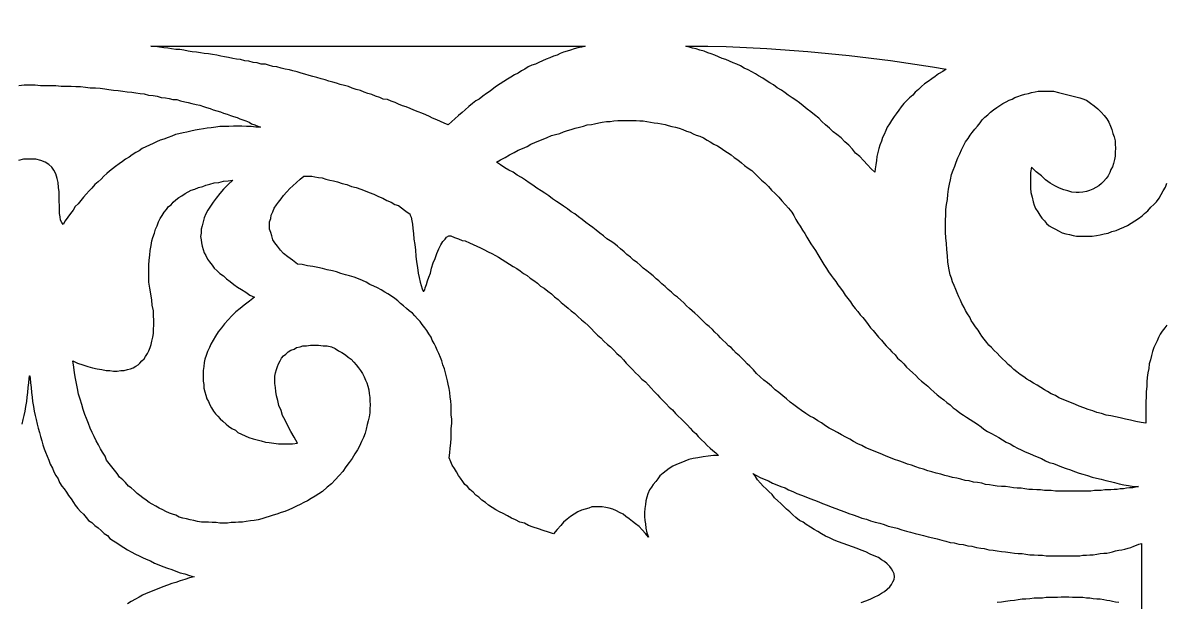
# Model space of a CAD drawing. Extents: x -372 to 372, y -358 to 358.
# Drawn here: x 161.3 to 236.9, y 260.7 to 299 of the extents above; entities that cross this region are included whole.
import ezdxf

# ---------------------------------------------------------------- set-up
doc = ezdxf.new("R2010")
doc.units = 0
doc.layers.add('LAYER_1', color=18, linetype='CONTINUOUS')

msp = doc.modelspace()

# ---------------------------------------------------------------- linework, layer by layer
at = {"layer": 'LAYER_1'}
msp.add_lwpolyline([(201.644, 357.491), (-372.5, 357.493), (-372.5, -357.507), (372.5, -357.507), (372.47, 192.482, 0.412235)], format="xyb", close=True, dxfattribs=at)
for points in [[(198.228, 297.394), (197.987, 297.357), (197.747, 297.282), (197.507, 297.208), (197.267, 297.133), (197.026, 297.059), (196.82, 296.984), (196.614, 296.872), (196.374, 296.798), (196.134, 296.686), (195.894, 296.612), (195.653, 296.5), (195.413, 296.388), (195.173, 296.276), (194.932, 296.202), (194.692, 296.09), (194.486, 295.941), (194.246, 295.829), (194.04, 295.68), (193.8, 295.568), (193.559, 295.419), (193.319, 295.27), (193.079, 295.121), (192.838, 294.972), (192.598, 294.823), (192.427, 294.674), (192.186, 294.488), (191.946, 294.339), (191.706, 294.152), (191.465, 293.966), (191.225, 293.854), (191.019, 293.668), (190.779, 293.482), (190.539, 293.258), (190.333, 293.072), (190.092, 292.885), (189.852, 292.662), (189.646, 292.475), (189.406, 292.252), (189.131, 292.364), (188.891, 292.475), (188.651, 292.587), (188.376, 292.699), (188.17, 292.811), (187.93, 292.923), (187.655, 293.034), (187.415, 293.109), (187.14, 293.221), (186.9, 293.332), (186.625, 293.444), (186.385, 293.519), (186.11, 293.631), (185.904, 293.742), (185.63, 293.817), (185.389, 293.929), (185.115, 293.966), (184.875, 294.078), (184.6, 294.152), (184.36, 294.264), (184.085, 294.339), (183.845, 294.413), (183.604, 294.525), (183.33, 294.599), (183.055, 294.674), (182.815, 294.786), (182.54, 294.86), (182.266, 294.935), (182.025, 295.009), (181.785, 295.084), (181.51, 295.158), (181.27, 295.233), (180.996, 295.307), (180.721, 295.382), (180.446, 295.456), (180.206, 295.531), (179.931, 295.606), (179.691, 295.68), (179.417, 295.755), (179.142, 295.829), (178.902, 295.904), (178.627, 295.941), (178.352, 296.015), (178.078, 296.09), (177.803, 296.127), (177.529, 296.202), (177.323, 296.276), (177.048, 296.276), (176.773, 296.351), (176.499, 296.388), (176.224, 296.463), (175.95, 296.5), (175.675, 296.574), (175.4, 296.612), (175.16, 296.649), (174.885, 296.723), (174.611, 296.761), (174.37, 296.798), (174.096, 296.872), (173.821, 296.91), (173.547, 296.947), (173.272, 296.984), (173.032, 297.022), (172.757, 297.059), (172.482, 297.096), (172.208, 297.133), (171.933, 297.208), (171.659, 297.245), (171.384, 297.245), (171.109, 297.282), (170.869, 297.32), (170.594, 297.357), (170.32, 297.394), (170.045, 297.431), (169.741, 297.468), (198.468, 297.468)], [(207.791, 297.441), (210.483, 297.313), (213.195, 297.116), (215.925, 296.849), (218.671, 296.51), (221.431, 296.097), (222.35, 295.935), (222.119, 295.792), (221.845, 295.643), (221.605, 295.456), (221.399, 295.307), (221.158, 295.121), (220.918, 294.972), (220.712, 294.786), (220.506, 294.599), (220.3, 294.413), (220.128, 294.227), (219.922, 294.04), (219.717, 293.854), (219.545, 293.668), (219.373, 293.444), (219.202, 293.221), (219.03, 292.997), (218.893, 292.811), (218.721, 292.55), (218.584, 292.326), (218.446, 292.103), (218.343, 291.879), (218.24, 291.618), (218.137, 291.432), (218.069, 291.171), (217.966, 290.91), (217.897, 290.687), (217.829, 290.426), (217.76, 290.165), (217.726, 289.904), (217.691, 289.606), (217.657, 289.345), (217.623, 289.122), (217.382, 289.345), (217.142, 289.606), (216.867, 289.904), (216.627, 290.165), (216.352, 290.389), (216.147, 290.65), (215.906, 290.91), (215.632, 291.134), (215.391, 291.395), (215.117, 291.618), (214.876, 291.805), (214.636, 292.028), (214.362, 292.252), (214.121, 292.475), (213.915, 292.699), (213.641, 292.923), (213.4, 293.109), (213.16, 293.295), (212.885, 293.519), (212.645, 293.705), (212.405, 293.891), (212.165, 294.04), (211.89, 294.227), (211.684, 294.376), (211.444, 294.562), (211.169, 294.711), (210.929, 294.898), (210.689, 295.047), (210.448, 295.196), (210.208, 295.345), (209.933, 295.494), (209.727, 295.643), (209.487, 295.755), (209.247, 295.904), (208.972, 296.015), (208.732, 296.164), (208.492, 296.276), (208.251, 296.351), (208.011, 296.463), (207.771, 296.574), (207.53, 296.649), (207.29, 296.761), (207.05, 296.872), (206.81, 296.947), (206.569, 297.022), (206.329, 297.133), (206.054, 297.208), (205.814, 297.282), (205.574, 297.32), (205.368, 297.394), (205.128, 297.468), (206.583, 297.468)], [(202.072, 292.513), (202.313, 292.513), (202.553, 292.475), (202.793, 292.438), (203.034, 292.401), (203.274, 292.364), (203.514, 292.326), (203.754, 292.289), (203.96, 292.215), (204.201, 292.14), (204.441, 292.103), (204.681, 292.028), (204.922, 291.954), (205.162, 291.842), (205.402, 291.767), (205.608, 291.656), (205.814, 291.581), (206.054, 291.507), (206.295, 291.395), (206.535, 291.246), (206.741, 291.134), (206.981, 290.985), (207.221, 290.873), (207.462, 290.724), (207.633, 290.575), (207.874, 290.426), (208.114, 290.277), (208.32, 290.091), (208.56, 289.942), (208.801, 289.755), (209.006, 289.569), (209.247, 289.383), (209.487, 289.234), (209.693, 289.047), (209.899, 288.824), (210.139, 288.6), (210.345, 288.414), (210.586, 288.19), (210.791, 287.929), (211.032, 287.706), (211.272, 287.482), (211.478, 287.221), (211.718, 286.961), (211.924, 286.737), (212.13, 286.476), (212.268, 286.253), (212.405, 285.992), (212.542, 285.768), (212.679, 285.545), (212.851, 285.284), (212.988, 285.06), (213.126, 284.837), (213.263, 284.613), (213.4, 284.389), (213.538, 284.166), (213.709, 283.942), (213.847, 283.681), (213.984, 283.458), (214.121, 283.234), (214.259, 283.011), (214.43, 282.75), (214.567, 282.526), (214.739, 282.303), (214.876, 282.116), (215.048, 281.893), (215.185, 281.669), (215.357, 281.446), (215.529, 281.222), (215.666, 280.998), (215.838, 280.775), (216.009, 280.551), (216.147, 280.328), (216.318, 280.104), (216.49, 279.918), (216.661, 279.694), (216.833, 279.508), (217.005, 279.284), (217.176, 279.061), (217.348, 278.837), (217.52, 278.651), (217.691, 278.427), (217.863, 278.204), (218.069, 278.017), (218.24, 277.794), (218.378, 277.645), (218.584, 277.421), (218.755, 277.235), (218.961, 277.049), (219.133, 276.825), (219.339, 276.639), (219.545, 276.452), (219.717, 276.229), (219.922, 276.042), (220.128, 275.856), (220.334, 275.67), (220.506, 275.483), (220.712, 275.297), (220.918, 275.148), (221.124, 274.962), (221.33, 274.775), (221.536, 274.589), (221.742, 274.403), (221.948, 274.254), (222.188, 274.067), (222.394, 273.881), (222.6, 273.732), (222.806, 273.546), (223.012, 273.397), (223.252, 273.21), (223.493, 273.061), (223.698, 272.912), (223.939, 272.763), (224.179, 272.614), (224.419, 272.465), (224.66, 272.279), (224.831, 272.13), (225.072, 271.981), (225.346, 271.832), (225.586, 271.72), (225.827, 271.571), (226.067, 271.422), (226.307, 271.273), (226.582, 271.161), (226.822, 271.012), (227.063, 270.863), (227.303, 270.751), (227.577, 270.639), (227.852, 270.528), (228.092, 270.416), (228.367, 270.304), (228.642, 270.192), (228.916, 270.043), (229.156, 269.931), (229.431, 269.857), (229.706, 269.745), (229.98, 269.633), (230.289, 269.521), (230.564, 269.447), (230.838, 269.335), (231.147, 269.223), (231.388, 269.149), (231.697, 269.074), (232.006, 268.962), (232.28, 268.888), (232.589, 268.813), (232.898, 268.739), (233.207, 268.664), (233.482, 268.59), (233.791, 268.515), (234.1, 268.441), (234.409, 268.404), (234.752, 268.329), (235.061, 268.329), (234.855, 268.292), (234.683, 268.254), (234.477, 268.254), (234.271, 268.217), (234.065, 268.18), (233.859, 268.18), (233.653, 268.143), (233.447, 268.143), (233.241, 268.105), (232.829, 268.105), (232.589, 268.068), (232.143, 268.068), (231.903, 268.031), (229.568, 268.031), (229.294, 268.068), (228.848, 268.068), (228.573, 268.105), (228.333, 268.105), (228.058, 268.143), (227.818, 268.143), (227.543, 268.18), (227.303, 268.217), (227.028, 268.217), (226.788, 268.254), (226.548, 268.292), (226.273, 268.329), (225.998, 268.329), (225.724, 268.366), (225.449, 268.404), (225.209, 268.441), (224.934, 268.478), (224.694, 268.553), (224.419, 268.59), (224.145, 268.627), (223.87, 268.702), (223.595, 268.739), (223.321, 268.813), (223.046, 268.888), (222.772, 268.925), (222.531, 269), (222.257, 269.074), (221.982, 269.149), (221.673, 269.223), (221.399, 269.298), (221.124, 269.372), (220.849, 269.484), (220.575, 269.559), (220.334, 269.633), (220.06, 269.745), (219.785, 269.82), (219.511, 269.931), (219.202, 270.043), (218.927, 270.118), (218.652, 270.229), (218.378, 270.341), (218.137, 270.453), (217.863, 270.565), (217.588, 270.677), (217.314, 270.788), (217.039, 270.9), (216.764, 271.049), (216.49, 271.161), (216.215, 271.31), (215.975, 271.459), (215.7, 271.608), (215.426, 271.757), (215.151, 271.906), (214.876, 272.055), (214.602, 272.204), (214.362, 272.353), (214.087, 272.54), (213.847, 272.689), (213.572, 272.875), (213.332, 272.987), (213.057, 273.173), (212.782, 273.359), (212.542, 273.546), (212.268, 273.732), (212.027, 273.918), (211.787, 274.142), (211.547, 274.328), (211.272, 274.552), (211.032, 274.738), (210.791, 274.962), (210.517, 275.185), (210.277, 275.372), (210.036, 275.595), (209.796, 275.819), (209.59, 276.042), (209.35, 276.303), (209.178, 276.452), (209.006, 276.639), (208.835, 276.825), (208.663, 276.974), (208.457, 277.16), (208.286, 277.347), (208.114, 277.533), (207.942, 277.645), (207.771, 277.831), (207.565, 278.017), (207.427, 278.166), (207.256, 278.353), (207.05, 278.539), (206.878, 278.725), (206.672, 278.912), (206.501, 279.061), (206.295, 279.247), (206.123, 279.433), (205.917, 279.62), (205.711, 279.806), (205.539, 279.955), (205.368, 280.104), (205.162, 280.29), (204.99, 280.477), (204.784, 280.663), (204.578, 280.849), (204.372, 280.998), (204.166, 281.185), (203.96, 281.371), (203.754, 281.557), (203.548, 281.744), (203.343, 281.93), (203.171, 282.079), (202.965, 282.265), (202.759, 282.414), (202.553, 282.601), (202.313, 282.787), (202.107, 282.973), (201.901, 283.16), (201.66, 283.309), (201.455, 283.495), (201.214, 283.681), (201.043, 283.868), (200.802, 284.054), (200.596, 284.24), (200.356, 284.427), (200.116, 284.576), (199.91, 284.725), (199.67, 284.911), (199.429, 285.097), (199.189, 285.284), (198.983, 285.47), (198.743, 285.619), (198.502, 285.805), (198.262, 285.992), (198.022, 286.178), (197.782, 286.364), (197.541, 286.513), (197.301, 286.7), (197.026, 286.886), (196.82, 287.035), (196.58, 287.184), (196.305, 287.37), (196.065, 287.557), (195.791, 287.743), (195.55, 287.892), (195.276, 288.078), (195.001, 288.265), (194.761, 288.414), (194.52, 288.6), (194.246, 288.786), (193.971, 288.935), (193.697, 289.122), (193.422, 289.271), (193.147, 289.42), (192.873, 289.606), (192.598, 289.793), (192.873, 289.942), (193.182, 290.091), (193.456, 290.277), (193.765, 290.426), (194.04, 290.575), (194.314, 290.687), (194.623, 290.836), (194.864, 290.985), (195.138, 291.097), (195.413, 291.208), (195.688, 291.32), (195.962, 291.432), (196.237, 291.544), (196.511, 291.618), (196.786, 291.693), (197.026, 291.805), (197.301, 291.879), (197.541, 291.954), (197.816, 292.028), (198.09, 292.103), (198.365, 292.177), (198.605, 292.252), (198.88, 292.289), (199.086, 292.326), (199.361, 292.401), (199.601, 292.438), (199.875, 292.475), (200.116, 292.475), (200.356, 292.513), (200.631, 292.55), (201.832, 292.55)], [(180.584, 288.824), (180.824, 288.786), (181.064, 288.749), (181.305, 288.675), (181.579, 288.6), (181.819, 288.563), (182.094, 288.488), (182.403, 288.377), (182.712, 288.302), (183.021, 288.19), (183.33, 288.116), (183.639, 288.004), (183.913, 287.892), (184.188, 287.78), (184.497, 287.669), (184.806, 287.519), (185.081, 287.408), (185.355, 287.259), (185.63, 287.147), (185.87, 286.998), (186.11, 286.923), (186.316, 286.774), (186.522, 286.625), (186.694, 286.476), (186.866, 286.364), (186.9, 286.29), (186.968, 286.141), (187.003, 285.917), (187.037, 285.694), (187.071, 285.395), (187.106, 285.06), (187.14, 284.687), (187.209, 284.352), (187.243, 283.979), (187.277, 283.57), (187.312, 283.197), (187.38, 282.824), (187.415, 282.452), (187.483, 282.154), (187.552, 281.855), (187.621, 281.632), (187.689, 281.408), (187.758, 281.259), (187.792, 281.259), (187.861, 281.334), (187.895, 281.483), (187.964, 281.706), (188.033, 281.93), (188.136, 282.191), (188.239, 282.452), (188.307, 282.787), (188.41, 283.122), (188.548, 283.421), (188.651, 283.756), (188.788, 284.054), (188.925, 284.315), (189.062, 284.538), (189.2, 284.687), (189.303, 284.837), (189.44, 284.911), (189.577, 284.911), (189.818, 284.799), (190.092, 284.725), (190.333, 284.613), (190.539, 284.576), (190.813, 284.464), (191.053, 284.352), (191.294, 284.24), (191.534, 284.129), (191.774, 284.017), (192.049, 283.868), (192.289, 283.756), (192.529, 283.607), (192.735, 283.495), (192.976, 283.346), (193.216, 283.197), (193.456, 283.048), (193.697, 282.899), (193.937, 282.75), (194.177, 282.601), (194.383, 282.414), (194.623, 282.303), (194.829, 282.116), (195.07, 281.967), (195.31, 281.781), (195.516, 281.595), (195.756, 281.446), (195.997, 281.259), (196.237, 281.073), (196.443, 280.887), (196.683, 280.7), (196.889, 280.514), (197.095, 280.328), (197.335, 280.141), (197.541, 279.955), (197.782, 279.769), (197.987, 279.582), (198.228, 279.359), (198.434, 279.173), (198.674, 278.986), (198.88, 278.763), (199.052, 278.576), (199.292, 278.353), (199.498, 278.166), (199.704, 277.943), (199.944, 277.719), (200.15, 277.57), (200.356, 277.347), (200.562, 277.123), (200.802, 276.937), (201.008, 276.713), (201.18, 276.49), (201.386, 276.303), (201.592, 276.08), (201.798, 275.856), (202.004, 275.67), (202.21, 275.446), (202.45, 275.26), (202.656, 275.036), (202.828, 274.85), (203.034, 274.626), (203.24, 274.403), (203.411, 274.217), (203.617, 273.993), (203.823, 273.807), (204.029, 273.583), (204.235, 273.397), (204.441, 273.173), (204.613, 272.987), (204.819, 272.801), (205.025, 272.614), (205.231, 272.391), (205.402, 272.204), (205.574, 272.018), (205.78, 271.832), (205.951, 271.645), (206.157, 271.422), (206.363, 271.236), (206.535, 271.049), (206.741, 270.863), (206.913, 270.714), (207.118, 270.565), (207.29, 270.378), (206.947, 270.378), (206.604, 270.341), (206.26, 270.304), (205.917, 270.229), (205.608, 270.192), (205.333, 270.118), (205.059, 270.006), (204.784, 269.894), (204.51, 269.782), (204.269, 269.67), (204.029, 269.521), (203.823, 269.372), (203.617, 269.223), (203.411, 269.037), (203.274, 268.851), (203.137, 268.664), (202.965, 268.478), (202.862, 268.292), (202.725, 268.105), (202.622, 267.845), (202.553, 267.621), (202.484, 267.397), (202.45, 267.137), (202.416, 266.876), (202.381, 266.615), (202.381, 266.354), (202.416, 266.093), (202.45, 265.87), (202.484, 265.572), (202.553, 265.273), (202.656, 264.975), (202.45, 265.236), (202.244, 265.46), (202.038, 265.683), (201.798, 265.87), (201.592, 266.019), (201.386, 266.205), (201.146, 266.354), (200.974, 266.503), (200.734, 266.615), (200.528, 266.727), (200.287, 266.838), (200.047, 266.913), (199.841, 266.95), (199.601, 266.988), (198.914, 266.988), (198.708, 266.913), (198.468, 266.838), (198.228, 266.764), (197.987, 266.652), (197.747, 266.503), (197.507, 266.354), (197.267, 266.168), (197.026, 265.981), (196.855, 265.758), (196.614, 265.497), (196.374, 265.199), (196.031, 265.311), (195.688, 265.422), (195.379, 265.534), (195.035, 265.646), (194.726, 265.758), (194.452, 265.907), (194.143, 265.981), (193.868, 266.13), (193.594, 266.242), (193.319, 266.391), (193.044, 266.54), (192.804, 266.652), (192.564, 266.801), (192.324, 266.95), (192.083, 267.099), (191.877, 267.286), (191.637, 267.435), (191.431, 267.621), (191.225, 267.77), (191.053, 267.956), (190.847, 268.143), (190.676, 268.329), (190.504, 268.478), (190.367, 268.664), (190.23, 268.888), (190.092, 269.074), (189.955, 269.298), (189.818, 269.521), (189.68, 269.745), (189.577, 269.969), (189.474, 270.229), (189.509, 270.565), (189.543, 270.863), (189.577, 271.198), (189.612, 271.534), (189.612, 271.869), (189.612, 272.167), (189.646, 272.502), (189.646, 272.801), (189.612, 273.061), (189.612, 273.397), (189.612, 273.695), (189.577, 273.993), (189.543, 274.254), (189.509, 274.552), (189.474, 274.813), (189.406, 275.111), (189.371, 275.334), (189.303, 275.595), (189.234, 275.856), (189.165, 276.117), (189.062, 276.378), (188.994, 276.639), (188.891, 276.862), (188.788, 277.123), (188.685, 277.347), (188.582, 277.57), (188.479, 277.794), (188.342, 278.017), (188.273, 278.204), (188.136, 278.427), (187.998, 278.651), (187.861, 278.837), (187.689, 279.061), (187.552, 279.247), (187.38, 279.433), (187.209, 279.62), (187.037, 279.806), (186.831, 279.955), (186.66, 280.104), (186.454, 280.29), (186.248, 280.439), (186.076, 280.626), (185.87, 280.775), (185.664, 280.924), (185.424, 281.073), (185.218, 281.185), (184.978, 281.334), (184.737, 281.483), (184.497, 281.595), (184.222, 281.706), (183.982, 281.855), (183.742, 281.967), (183.467, 282.079), (183.193, 282.191), (182.884, 282.265), (182.609, 282.34), (182.3, 282.414), (182.025, 282.526), (181.751, 282.601), (181.408, 282.675), (181.099, 282.75), (180.79, 282.824), (180.446, 282.899), (180.103, 282.936), (179.76, 283.011), (179.451, 283.048), (179.108, 283.309), (178.799, 283.532), (178.524, 283.756), (178.318, 283.979), (178.112, 284.24), (177.94, 284.464), (177.803, 284.65), (177.735, 284.911), (177.666, 285.135), (177.597, 285.358), (177.597, 285.619), (177.597, 285.843), (177.666, 286.066), (177.7, 286.29), (177.803, 286.513), (177.906, 286.737), (178.043, 286.961), (178.181, 287.147), (178.352, 287.37), (178.524, 287.594), (178.73, 287.818), (178.936, 288.041), (179.142, 288.227), (179.382, 288.451), (179.623, 288.675), (179.863, 288.861), (180.378, 288.861)], [(174.851, 288.302), (174.542, 288.004), (174.302, 287.706), (174.062, 287.408), (173.856, 287.147), (173.684, 286.886), (173.512, 286.625), (173.375, 286.364), (173.272, 286.103), (173.203, 285.843), (173.135, 285.582), (173.066, 285.358), (173.066, 285.097), (173.032, 284.874), (173.066, 284.65), (173.1, 284.464), (173.135, 284.24), (173.203, 284.017), (173.272, 283.793), (173.375, 283.607), (173.478, 283.383), (173.615, 283.197), (173.787, 282.973), (173.924, 282.787), (174.13, 282.601), (174.302, 282.414), (174.542, 282.265), (174.748, 282.079), (174.988, 281.893), (175.229, 281.706), (175.469, 281.52), (175.744, 281.371), (176.018, 281.185), (176.293, 280.998), (176.602, 280.849), (176.258, 280.589), (175.915, 280.328), (175.641, 280.104), (175.366, 279.881), (175.091, 279.62), (174.851, 279.359), (174.611, 279.098), (174.405, 278.837), (174.199, 278.576), (174.027, 278.278), (173.856, 278.017), (173.718, 277.757), (173.615, 277.533), (173.478, 277.272), (173.409, 277.011), (173.306, 276.75), (173.272, 276.527), (173.238, 276.266), (173.203, 276.005), (173.203, 275.744), (173.203, 275.521), (173.203, 275.297), (173.238, 275.074), (173.238, 274.85), (173.306, 274.589), (173.375, 274.366), (173.444, 274.142), (173.547, 273.956), (173.65, 273.732), (173.753, 273.546), (173.89, 273.322), (174.027, 273.136), (174.164, 272.987), (174.336, 272.801), (174.508, 272.651), (174.714, 272.465), (174.885, 272.316), (175.091, 272.167), (175.332, 272.055), (175.503, 271.906), (175.744, 271.794), (175.984, 271.683), (176.224, 271.571), (176.499, 271.496), (176.773, 271.422), (177.048, 271.347), (177.323, 271.273), (177.563, 271.236), (177.872, 271.198), (178.181, 271.161), (179.108, 271.161), (179.451, 271.198), (179.211, 271.608), (179.005, 271.981), (178.799, 272.353), (178.627, 272.726), (178.455, 273.024), (178.352, 273.359), (178.215, 273.695), (178.146, 274.03), (178.043, 274.328), (178.009, 274.626), (177.975, 274.887), (177.94, 275.148), (177.94, 275.372), (177.94, 275.633), (177.975, 275.856), (178.043, 276.08), (178.112, 276.266), (178.181, 276.452), (178.284, 276.639), (178.387, 276.825), (178.524, 276.974), (178.661, 277.086), (178.833, 277.235), (179.005, 277.347), (179.211, 277.421), (179.382, 277.533), (179.623, 277.57), (179.794, 277.645), (180.034, 277.645), (180.309, 277.682), (180.824, 277.682), (181.133, 277.645), (181.408, 277.645), (181.682, 277.57), (181.922, 277.458), (182.163, 277.309), (182.369, 277.198), (182.609, 277.049), (182.781, 276.899), (182.987, 276.75), (183.158, 276.564), (183.33, 276.378), (183.467, 276.191), (183.604, 276.005), (183.742, 275.819), (183.845, 275.595), (183.948, 275.372), (184.016, 275.185), (184.085, 274.962), (184.154, 274.738), (184.188, 274.477), (184.222, 274.217), (184.222, 273.993), (184.257, 273.732), (184.222, 273.471), (184.222, 273.21), (184.188, 272.95), (184.119, 272.689), (184.051, 272.428), (183.982, 272.13), (183.913, 271.869), (183.81, 271.571), (183.673, 271.31), (183.536, 271.012), (183.398, 270.751), (183.227, 270.49), (183.055, 270.192), (182.849, 269.931), (182.643, 269.633), (182.437, 269.335), (182.197, 269.074), (181.922, 268.776), (181.682, 268.515), (181.408, 268.292), (181.099, 267.994), (180.858, 267.845), (180.618, 267.696), (180.343, 267.546), (180.103, 267.397), (179.863, 267.286), (179.623, 267.137), (179.382, 267.025), (179.108, 266.913), (178.867, 266.801), (178.593, 266.689), (178.352, 266.615), (178.078, 266.503), (177.837, 266.429), (177.563, 266.354), (177.357, 266.28), (177.082, 266.205), (176.842, 266.13), (176.567, 266.093), (176.327, 266.056), (176.052, 266.019), (175.812, 265.981), (175.538, 265.981), (175.332, 265.944), (175.057, 265.944), (174.817, 265.907), (174.302, 265.907), (174.062, 265.944), (173.787, 265.944), (173.547, 265.981), (173.1, 265.981), (172.826, 266.019), (172.585, 266.093), (172.345, 266.13), (172.105, 266.205), (171.865, 266.242), (171.624, 266.317), (171.384, 266.429), (171.178, 266.503), (170.972, 266.578), (170.732, 266.689), (170.526, 266.801), (170.286, 266.913), (170.08, 267.025), (169.839, 267.174), (169.633, 267.286), (169.427, 267.435), (169.221, 267.584), (169.015, 267.733), (168.844, 267.882), (168.638, 268.068), (168.432, 268.254), (168.26, 268.366), (168.054, 268.59), (167.883, 268.776), (167.677, 268.962), (167.505, 269.186), (167.333, 269.41), (167.162, 269.633), (166.99, 269.857), (166.819, 270.08), (166.716, 270.341), (166.544, 270.602), (166.407, 270.826), (166.269, 271.086), (166.132, 271.347), (165.995, 271.645), (165.857, 271.906), (165.72, 272.204), (165.617, 272.502), (165.48, 272.838), (165.377, 273.099), (165.274, 273.434), (165.171, 273.769), (165.068, 274.105), (164.965, 274.44), (164.896, 274.813), (164.828, 275.148), (164.759, 275.483), (164.69, 275.856), (164.656, 276.229), (164.587, 276.639), (164.896, 276.49), (165.239, 276.378), (165.583, 276.266), (165.892, 276.191), (166.201, 276.117), (166.51, 276.08), (166.784, 276.005), (167.024, 276.005), (167.265, 275.968), (167.505, 275.968), (167.745, 276.005), (167.986, 276.005), (168.192, 276.08), (168.398, 276.117), (168.569, 276.191), (168.741, 276.303), (168.912, 276.378), (169.015, 276.49), (169.153, 276.639), (169.29, 276.788), (169.393, 276.937), (169.53, 277.123), (169.599, 277.309), (169.702, 277.533), (169.771, 277.719), (169.805, 277.943), (169.874, 278.204), (169.908, 278.465), (169.908, 278.725), (169.942, 279.023), (169.942, 279.322), (169.908, 279.657), (169.908, 279.955), (169.839, 280.328), (169.805, 280.663), (169.736, 281.073), (169.668, 281.446), (169.599, 281.855), (169.599, 282.265), (169.599, 282.601), (169.599, 282.973), (169.633, 283.309), (169.668, 283.644), (169.702, 283.942), (169.771, 284.278), (169.805, 284.576), (169.874, 284.799), (169.977, 285.097), (170.045, 285.358), (170.148, 285.582), (170.251, 285.843), (170.354, 286.066), (170.491, 286.253), (170.629, 286.476), (170.766, 286.662), (170.903, 286.849), (171.075, 286.961), (171.212, 287.147), (171.384, 287.296), (171.59, 287.445), (171.796, 287.557), (172.002, 287.706), (172.208, 287.818), (172.414, 287.929), (172.654, 288.004), (172.894, 288.116), (173.169, 288.19), (173.375, 288.265), (173.65, 288.339), (173.924, 288.414), (174.233, 288.451), (174.542, 288.526), (174.851, 288.563), (175.16, 288.6)]]:
    msp.add_lwpolyline(points, close=True, dxfattribs=at)
for points in [[(161.016, 294.86), (161.359, 294.898), (162.093, 294.898), (162.436, 294.86), (163.466, 294.86), (163.809, 294.823), (164.461, 294.823), (164.77, 294.786), (165.079, 294.786), (165.423, 294.748), (165.731, 294.711), (166.075, 294.711), (166.384, 294.674), (166.693, 294.637), (166.967, 294.599), (167.276, 294.562), (167.585, 294.525), (167.894, 294.488), (168.169, 294.45), (168.478, 294.413), (168.752, 294.376), (169.027, 294.339), (169.301, 294.301), (169.576, 294.227), (169.885, 294.19), (170.16, 294.152), (170.434, 294.078), (170.709, 294.04), (170.949, 294.003), (171.189, 293.929), (171.464, 293.929), (171.704, 293.854), (171.979, 293.78), (172.219, 293.742), (172.46, 293.668), (172.734, 293.593), (172.974, 293.556), (173.215, 293.482), (173.421, 293.407), (173.661, 293.332), (173.867, 293.258), (174.107, 293.183), (174.348, 293.109), (174.554, 293.034), (174.794, 292.96), (175, 292.885), (175.206, 292.811), (175.446, 292.736), (175.618, 292.662), (175.824, 292.587), (176.03, 292.513), (176.236, 292.438), (176.407, 292.326), (176.613, 292.252), (176.819, 292.177), (176.991, 292.103), (176.682, 292.103), (176.373, 292.14), (176.064, 292.14), (175.755, 292.177), (175.206, 292.177), (174.897, 292.14), (174.313, 292.14), (174.039, 292.103), (173.73, 292.066), (173.455, 292.028), (173.215, 291.991), (172.94, 291.954), (172.666, 291.916), (172.391, 291.842), (172.116, 291.767), (171.876, 291.73), (171.601, 291.656), (171.361, 291.618), (171.121, 291.507), (170.881, 291.432), (170.606, 291.32), (170.366, 291.246), (170.125, 291.134), (169.885, 291.022), (169.645, 290.91), (169.404, 290.799), (169.164, 290.687), (168.958, 290.538), (168.752, 290.426), (168.512, 290.277), (168.306, 290.128), (168.066, 289.979), (167.86, 289.83), (167.654, 289.681), (167.413, 289.494), (167.208, 289.345), (167.002, 289.196), (166.83, 289.047), (166.624, 288.861), (166.452, 288.675), (166.246, 288.488), (166.04, 288.302), (165.834, 288.078), (165.663, 287.892), (165.457, 287.669), (165.285, 287.482), (165.114, 287.259), (164.942, 287.035), (164.736, 286.849), (164.599, 286.625), (164.427, 286.402), (164.255, 286.141), (164.084, 285.917), (163.946, 285.656), (163.843, 285.805), (163.775, 285.954), (163.74, 286.178), (163.706, 286.402), (163.706, 286.662), (163.706, 286.923), (163.672, 287.184), (163.672, 287.519), (163.672, 287.818), (163.638, 288.116), (163.603, 288.451), (163.535, 288.712), (163.466, 289.01), (163.329, 289.271), (163.191, 289.457), (162.985, 289.643), (162.745, 289.793), (162.47, 289.904), (162.127, 289.979), (161.325, 289.979), (160.981, 289.904)], [(236.945, 279.015), (236.808, 278.829), (236.636, 278.605), (236.499, 278.419), (236.396, 278.195), (236.293, 277.972), (236.19, 277.748), (236.087, 277.525), (235.984, 277.264), (235.915, 277.003), (235.847, 276.705), (235.778, 276.444), (235.744, 276.146), (235.675, 275.848), (235.641, 275.55), (235.607, 275.252), (235.607, 274.954), (235.572, 274.618), (235.572, 274.283), (235.538, 273.91), (235.538, 273.575), (235.538, 273.202), (235.538, 272.904), (235.538, 272.531), (235.229, 272.569), (234.886, 272.643), (234.542, 272.718), (234.199, 272.792), (233.856, 272.867), (233.547, 272.941), (233.238, 273.016), (232.929, 273.053), (232.62, 273.165), (232.311, 273.239), (232.036, 273.351), (231.728, 273.426), (231.453, 273.538), (231.144, 273.649), (230.904, 273.761), (230.629, 273.873), (230.354, 273.985), (230.08, 274.097), (229.805, 274.208), (229.565, 274.357), (229.29, 274.469), (229.05, 274.618), (228.844, 274.73), (228.604, 274.879), (228.363, 275.028), (228.123, 275.177), (227.883, 275.326), (227.677, 275.438), (227.471, 275.587), (227.231, 275.736), (227.025, 275.922), (226.819, 276.071), (226.647, 276.258), (226.441, 276.407), (226.27, 276.593), (226.064, 276.779), (225.892, 276.966), (225.72, 277.152), (225.514, 277.338), (225.343, 277.525), (225.171, 277.674), (225.034, 277.86), (224.862, 278.084), (224.691, 278.27), (224.588, 278.456), (224.45, 278.68), (224.279, 278.903), (224.141, 279.09), (224.004, 279.313), (223.901, 279.537), (223.764, 279.76), (223.626, 279.984), (223.523, 280.17), (223.386, 280.431), (223.283, 280.655), (223.18, 280.878), (223.077, 281.139), (222.974, 281.363), (222.871, 281.624), (222.768, 281.884), (222.7, 282.108), (222.597, 282.332), (222.528, 282.779), (222.459, 283.189), (222.425, 283.599), (222.391, 284.008), (222.356, 284.418), (222.322, 284.791), (222.288, 285.164), (222.288, 285.536), (222.288, 285.946), (222.322, 286.282), (222.322, 286.654), (222.356, 286.99), (222.425, 287.325), (222.459, 287.66), (222.494, 287.996), (222.562, 288.331), (222.631, 288.629), (222.7, 288.964), (222.803, 289.263), (222.905, 289.523), (223.008, 289.784), (223.111, 290.082), (223.249, 290.343), (223.352, 290.604), (223.489, 290.865), (223.626, 291.126), (223.798, 291.349), (223.935, 291.573), (224.073, 291.759), (224.244, 291.983), (224.416, 292.169), (224.588, 292.393), (224.725, 292.579), (224.896, 292.765), (225.102, 292.914), (225.274, 293.101), (225.48, 293.25), (225.686, 293.399), (225.892, 293.548), (226.098, 293.66), (226.304, 293.771), (226.51, 293.883), (226.716, 293.958), (226.887, 294.07), (227.093, 294.144), (227.334, 294.219), (227.54, 294.293), (227.78, 294.33), (227.986, 294.405), (228.226, 294.442), (228.432, 294.479), (229.431, 294.479), (229.762, 294.403), (231.19, 294.034), (231.316, 293.995), (231.625, 293.883), (231.899, 293.697), (232.139, 293.511), (232.38, 293.324), (232.586, 293.101), (232.792, 292.877), (232.963, 292.654), (233.101, 292.43), (233.204, 292.169), (233.307, 291.946), (233.375, 291.685), (233.444, 291.461), (233.513, 291.2), (233.513, 290.977), (233.547, 290.716), (233.513, 290.455), (233.513, 290.194), (233.478, 289.971), (233.41, 289.71), (233.341, 289.486), (233.238, 289.3), (233.169, 289.114), (233.066, 288.89), (232.929, 288.704), (232.757, 288.517), (232.62, 288.368), (232.448, 288.219), (232.242, 288.107), (232.036, 287.996), (231.831, 287.921), (231.625, 287.847), (231.384, 287.809), (231.144, 287.772), (230.938, 287.772), (230.663, 287.809), (230.389, 287.884), (230.114, 287.958), (229.84, 288.07), (229.531, 288.219), (229.222, 288.406), (228.913, 288.629), (228.638, 288.89), (228.295, 289.151), (227.986, 289.449), (227.917, 289.114), (227.917, 288.741), (227.917, 288.406), (227.917, 288.07), (227.952, 287.772), (228.02, 287.474), (228.089, 287.176), (228.158, 286.952), (228.261, 286.729), (228.398, 286.505), (228.535, 286.282), (228.672, 286.095), (228.844, 285.909), (228.981, 285.723), (229.153, 285.574), (229.359, 285.462), (229.565, 285.35), (229.771, 285.238), (230.011, 285.126), (230.251, 285.052), (230.492, 285.015), (230.732, 284.94), (230.972, 284.903), (232.002, 284.903), (232.277, 284.94), (232.517, 284.977), (232.792, 285.052), (233.066, 285.089), (233.307, 285.201), (233.581, 285.275), (233.822, 285.387), (234.096, 285.499), (234.336, 285.611), (234.577, 285.76), (234.817, 285.909), (235.057, 286.058), (235.298, 286.244), (235.469, 286.393), (235.675, 286.58), (235.881, 286.803), (236.087, 286.99), (236.259, 287.176), (236.43, 287.399), (236.568, 287.66), (236.705, 287.884), (236.842, 288.145), (236.945, 288.406)], [(161.222, 272.465), (161.29, 272.763), (161.359, 273.024), (161.428, 273.322), (161.462, 273.62), (161.531, 273.956), (161.565, 274.254), (161.599, 274.552), (161.634, 274.887), (161.668, 275.185), (161.702, 275.483), (161.72, 275.651), (161.722, 275.64), (161.724, 275.651), (161.726, 275.645), (161.727, 275.651), (161.73, 275.64), (161.732, 275.651), (161.75, 275.483), (161.784, 275.185), (161.818, 274.887), (161.852, 274.552), (161.887, 274.254), (161.921, 273.956), (161.99, 273.62), (162.024, 273.322), (162.093, 273.024), (162.161, 272.763), (162.23, 272.465), (162.299, 272.204), (162.367, 271.906), (162.436, 271.645), (162.539, 271.347), (162.608, 271.086), (162.676, 270.826), (162.779, 270.602), (162.882, 270.341), (162.985, 270.08), (163.088, 269.82), (163.226, 269.559), (163.329, 269.298), (163.466, 269.074), (163.603, 268.851), (163.706, 268.59), (163.843, 268.366), (164.015, 268.18), (164.152, 267.956), (164.29, 267.733), (164.461, 267.509), (164.633, 267.286), (164.736, 267.099), (164.908, 266.876), (165.079, 266.689), (165.285, 266.503), (165.457, 266.28), (165.628, 266.093), (165.834, 265.944), (166.04, 265.758), (166.246, 265.609), (166.452, 265.422), (166.658, 265.236), (166.864, 265.087), (167.036, 264.901), (167.276, 264.752), (167.482, 264.603), (167.722, 264.454), (167.963, 264.305), (168.203, 264.156), (168.443, 264.006), (168.718, 263.857), (168.958, 263.746), (169.198, 263.634), (169.439, 263.522), (169.713, 263.41), (169.988, 263.261), (170.263, 263.149), (170.537, 263.038), (170.846, 262.926), (171.121, 262.851), (171.395, 262.74), (171.67, 262.628), (171.979, 262.553), (172.288, 262.441), (172.597, 262.367), (172.288, 262.292), (171.979, 262.181), (171.67, 262.106), (171.395, 261.994), (171.121, 261.92), (170.846, 261.808), (170.537, 261.696), (170.263, 261.584), (169.988, 261.473), (169.713, 261.361), (169.439, 261.249), (169.198, 261.137), (168.958, 261.025), (168.718, 260.876), (168.443, 260.727), (168.203, 260.578)], [(216.73, 260.653), (217.039, 260.765), (217.314, 260.876), (217.588, 261.025), (217.863, 261.137), (218.069, 261.286), (218.275, 261.398), (218.446, 261.547), (218.618, 261.696), (218.721, 261.845), (218.824, 262.032), (218.893, 262.181), (218.927, 262.367), (218.893, 262.553), (218.824, 262.74), (218.721, 262.889), (218.618, 263.038), (218.446, 263.224), (218.275, 263.373), (218.069, 263.485), (217.863, 263.634), (217.588, 263.746), (217.314, 263.857), (217.039, 264.006), (216.73, 264.118), (216.455, 264.23), (216.147, 264.342), (215.838, 264.454), (215.529, 264.565), (215.22, 264.677), (214.945, 264.789), (214.636, 264.938), (214.362, 265.05), (214.087, 265.199), (213.847, 265.348), (213.606, 265.497), (213.366, 265.646), (213.091, 265.832), (212.885, 265.981), (212.645, 266.093), (212.405, 266.28), (212.199, 266.466), (211.993, 266.652), (211.787, 266.838), (211.581, 267.025), (211.409, 267.211), (211.203, 267.397), (210.997, 267.584), (210.826, 267.807), (210.62, 267.994), (210.448, 268.18), (210.242, 268.366), (210.071, 268.553), (209.865, 268.776), (209.727, 269), (209.556, 269.186), (209.796, 269.074), (210.036, 268.925), (210.311, 268.813), (210.586, 268.702), (210.86, 268.553), (211.135, 268.441), (211.409, 268.329), (211.684, 268.254), (211.924, 268.105), (212.199, 267.994), (212.474, 267.882), (212.782, 267.77), (213.057, 267.658), (213.332, 267.546), (213.641, 267.435), (213.915, 267.323), (214.156, 267.211), (214.464, 267.099), (214.739, 266.988), (215.048, 266.876), (215.323, 266.764), (215.632, 266.652), (215.906, 266.54), (216.181, 266.466), (216.49, 266.354), (216.764, 266.242), (217.073, 266.168), (217.348, 266.056), (217.657, 265.981), (217.966, 265.907), (218.24, 265.832), (218.515, 265.721), (218.824, 265.646), (219.099, 265.572), (219.408, 265.46), (219.717, 265.385), (219.991, 265.311), (220.3, 265.236), (220.575, 265.162), (220.849, 265.087), (221.158, 265.013), (221.467, 264.938), (221.742, 264.864), (222.051, 264.789), (222.325, 264.714), (222.6, 264.64), (222.875, 264.603), (223.184, 264.528), (223.458, 264.491), (223.767, 264.416), (224.042, 264.379), (224.351, 264.305), (224.625, 264.267), (224.866, 264.23), (225.175, 264.156), (225.449, 264.118), (225.724, 264.081), (225.998, 264.044), (226.273, 264.006), (226.582, 263.969), (226.857, 263.932), (227.097, 263.895), (227.371, 263.895), (227.612, 263.857), (227.886, 263.82), (228.161, 263.82), (228.436, 263.783), (228.71, 263.783), (228.951, 263.746), (231.182, 263.746), (231.388, 263.783), (231.628, 263.783), (231.834, 263.82), (232.074, 263.82), (232.315, 263.857), (232.521, 263.895), (232.761, 263.932), (232.967, 263.932), (233.173, 263.969), (233.344, 264.006), (233.55, 264.081), (233.756, 264.118), (233.962, 264.156), (234.168, 264.193), (234.374, 264.267), (234.546, 264.305), (234.752, 264.379), (234.923, 264.454), (235.095, 264.528), (235.267, 264.565), (235.267, 262.367), (235.267, 260.168)], [(233.756, 260.653), (233.55, 260.69), (233.344, 260.727), (233.173, 260.765), (232.967, 260.802), (232.761, 260.839), (232.521, 260.876), (232.315, 260.876), (232.074, 260.914), (231.834, 260.951), (231.628, 260.951), (231.388, 260.988), (230.701, 260.988), (230.461, 261.025), (229.946, 261.025), (229.706, 260.988), (228.951, 260.988), (228.71, 260.951), (228.161, 260.951), (227.886, 260.914), (227.612, 260.876), (227.371, 260.876), (227.097, 260.839), (226.857, 260.802), (226.582, 260.765), (226.273, 260.727), (225.998, 260.69), (225.724, 260.653)]]:
    msp.add_lwpolyline(points, dxfattribs=at)

doc.saveas('drawing.dxf')
